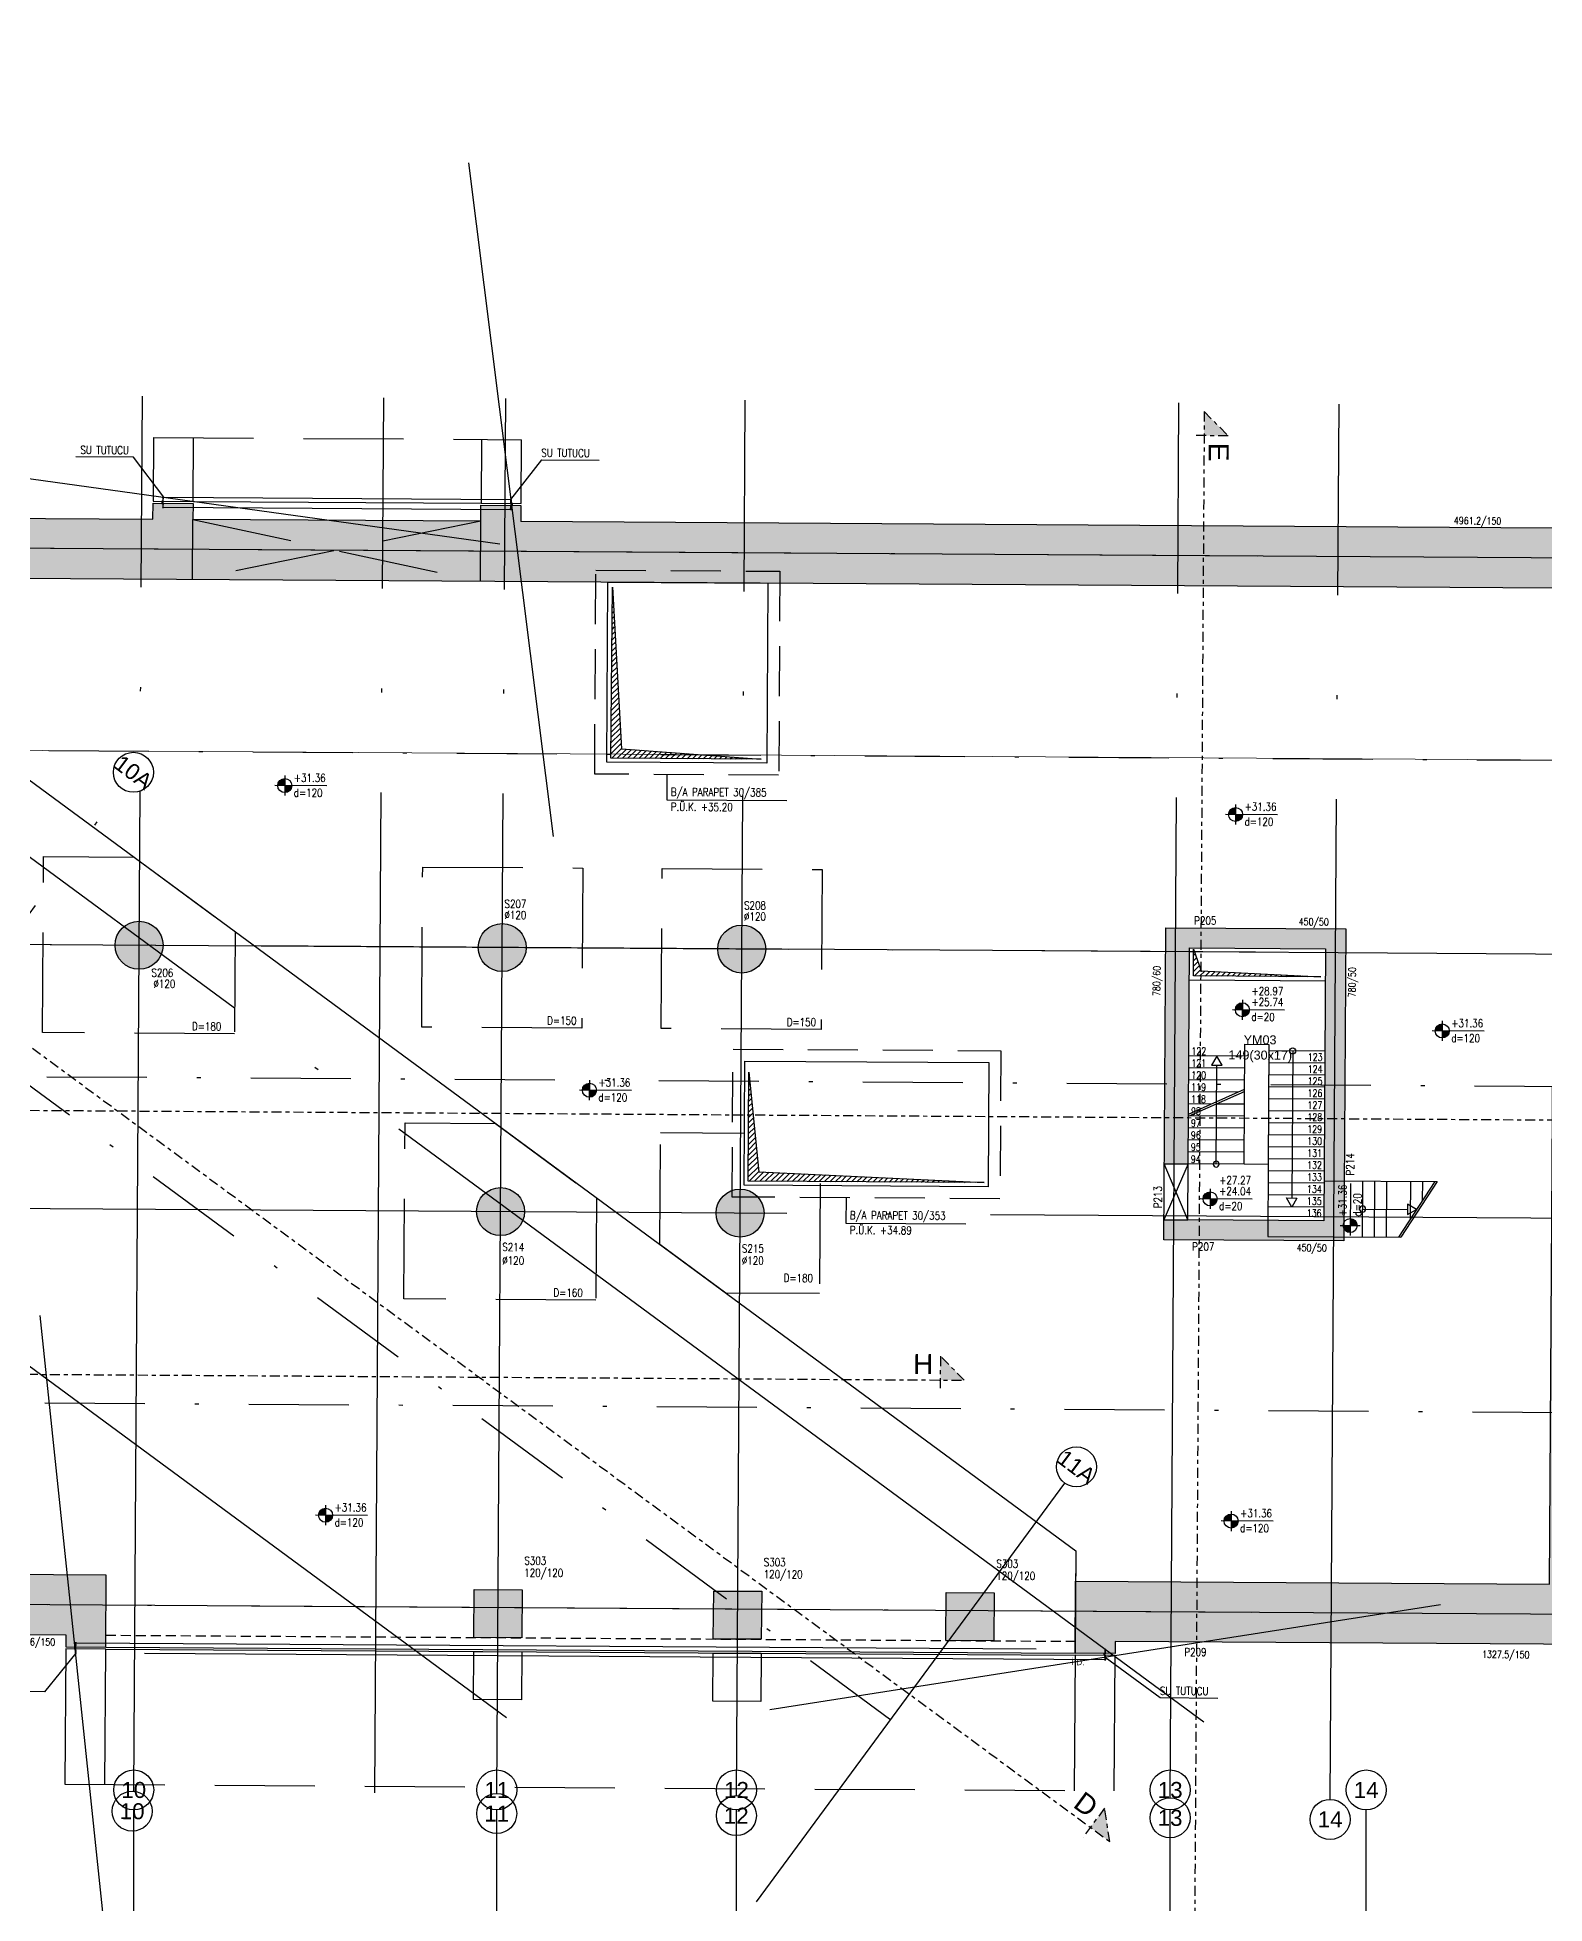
# Model space of a CAD drawing. Header units: millimetres. Extents: x 400392 to 401186, y 4543812 to 4544115.
# Drawn here: x 400778.11 to 400815.79, y 4544000.88 to 4544047.53 of the extents above; entities that cross this region are included whole.
import ezdxf
from ezdxf.enums import TextEntityAlignment as Align

# ---------------------------------------------------------------- set-up
doc = ezdxf.new("R2010")
doc.units = ezdxf.units.MM
for name, pattern in [('ACAD_ISO05W100', [33, 24, -3, 0, -3, 0, -3]), ('AKS', [3, 2.5, -0.25, 0, -0.25]), ('CENTER', [2, 1.25, -0.25, 0.25, -0.25]), ('CIZGI', [0.4, 0.25, -0.15]), ('CONTINU', [0]), ('DASHDOT2', [0.5, 0.25, -0.125, 0, -0.125]), ('HIDDEN', [0.375, 0.25, -0.125]), ('UUC-ST-KAL-I05-101-U-000$0$ACAD_ISO05W100', [33, 24, -3, 0, -3, 0, -3])]:
    doc.linetypes.add(name, pattern=pattern)
doc.layers.add('A-DETL', color=90, linetype='Continuous', lineweight=15)
for name, color, linetype in [('aks prota', 2, 'AKS'), ('boşluk prota', 2, 'Continuous'), ('boşluk taraması prota', 252, 'Continuous'), ('caks prota', 4, 'Continuous'), ('iderzi_PROTA', 3, 'Continuous'), ('kesit tarama prota', 252, 'Continuous'), ('kiris prota', 6, 'Continuous'), ('kiriş prota', 6, 'Continuous'), ('kolon prota', 1, 'Continuous'), ('kolon tarama prota', 252, 'Continuous'), ('lkolon prota', 4, 'Continuous'), ('lperde prota', 4, 'Continuous'), ('merdiven prota', 2, 'Continuous'), ('metraj prota', 2, 'Continuous'), ('not prota', 2, 'Continuous'), ('not yazısı prota', 6, 'Continuous'), ('not çizgisi prota', 4, 'Continuous'), ('perde prota', 1, 'Continuous'), ('PRT-AL-TUNEL_EKSENI', 14, 'DASHDOT2'), ('PRT-MI-ad_dim', 8, 'Continuous'), ('prt-s-taxis', 7, 'Continuous'), ('skesit prota', 7, 'Continuous'), ('st-s_level (kot)', 6, 'Continuous'), ('st-s_levelmark (kot işareti)', 4, 'Continuous'), ('st_s_not çizgisi', 4, 'CIZGI'), ('st_s_ölçü', 4, 'Continuous'), ('taks prota', 7, 'Continuous'), ('temel prota', 6, 'Continuous'), ('tkesit prota', 7, 'Continuous'), ('tkolon prota', 6, 'Continuous'), ('tnot prota', 4, 'Continuous'), ('tperde prota', 6, 'Continuous'), ('UUC-ST-KAL-I05-101-U-000$0$st_s_su tutucu', 2, 'Continuous')]:
    doc.layers.add(name, color=color, linetype=linetype)
doc.styles.add('Arial', font='Arial.ttf')
doc.styles.add('OLCU', font='romanstw.shx')
doc.styles.add('PRT-MI-a_Arial', font='Arial.ttf', dxfattribs={"height": 30})
doc.styles.add('TAKS', font='Arial Unicode.ttf')
doc.styles.add('text25_PROTA', font='Arial.ttf', dxfattribs={"height": 25})
doc.styles.add('tkolon', font='romanstw.shx')
doc.styles.add('TNOT', font='romanstw.shx', dxfattribs={"width": 0.8, "height": 250})
doc.styles.add('TSIMPLEX', font='romanstw.shx')
doc.dimstyles.new('1-50', dxfattribs={"dimtxt": 10, "dimasz": 4, "dimexe": 4, "dimexo": 8, "dimgap": 4, "dimtad": 1, "dimdec": 1, "dimrnd": 0.05, "dimzin": 9, "dimdsep": 46, "dimtxsty": 'OLCU', "dimblk1": 'OBLIQUE', "dimblk2": 'OBLIQUE', "dimsah": 1, "dimcen": 2, "dimdle": 4, "dimclrd": 4, "dimclre": 4, "dimclrt": 3, "dimadec": 1, "dimazin": 0, "dimtfac": 1, "dimtdec": 1, "dimtix": 1, "dimtmove": 2, "dimatfit": 3, "dimldrblk": 'OBLIQUE', "dimfxl": 1, "dimtvp": 1, "dimtolj": 1, "dimtzin": 1, "dimarcsym": 0})

# ---------------------------------------------------------------- blocks, each defined once
blk = doc.blocks.new('B-B Kesiti')
at = {"layer": 'aks prota', "ltscale": 10}
for p, q in [((400780.516, 4543955.395), (400780.516, 4544003.223)), ((400789.596, 4543955.395), (400789.596, 4544003.223)), ((400795.586, 4543955.395), (400795.586, 4544003.223)), ((400806.431, 4543955.395), (400806.431, 4544003.223)), ((400811.331, 4543955.395), (400811.331, 4544003.223))]:
    blk.add_line(p, q, dxfattribs=at)
at = {"layer": 'caks prota', "ltscale": 0.05}
for centre in [(400780.516, 4544003.723), (400789.595, 4544003.723), (400795.587, 4544003.723), (400806.432, 4544003.723), (400811.332, 4544003.723)]:
    blk.add_circle(centre, 0.5, dxfattribs=at)
at = {"layer": 'taks prota', "style": 'TAKS'}
for s, p in [('10', (400780.516, 4544003.723)), ('11', (400789.595, 4544003.723)), ('12', (400795.587, 4544003.723)), ('13', (400806.432, 4544003.723)), ('14', (400811.332, 4544003.723))]:
    blk.add_text(s, height=0.4, dxfattribs=at).set_placement(p, align=Align.MIDDLE_CENTER)
blk = doc.blocks.new('_Oblique')
at = {"layer": 'st_s_ölçü', "lineweight": -2}
blk.add_line((-0.5, -0.5), (0.5, 0.5), dxfattribs=at)
blk = doc.blocks.new('PLAN_KOT')
at = {"layer": 'st-s_levelmark (kot işareti)'}
h = blk.add_hatch(color=256, dxfattribs=at)
h.paths.add_polyline_path([(0, 17.5, 0.414214), (-17.5, 0), (0, 0)])
h.paths.add_polyline_path([(17.5, 0), (0, 0), (0, -17.5, 0.414214)])
for p, q in [((105, 0), (-25, 0)), ((0, 25), (0, -25))]:
    blk.add_line(p, q, dxfattribs=at)
blk.add_circle((0, 0), 17.5, dxfattribs=at)
at = {"layer": 'st-s_level (kot)', "color": 6, "style": 'OLCU', "width": 0.8}
for tag, p in [('KOT', (22.7, 9.8)), ('DÖŞEME_KALINLIĞI', (22.7, -27.6))]:
    blk.add_attdef(tag, p, '', height=20, dxfattribs=at)
blk = doc.blocks.new('*U87')
at = {"layer": 'metraj prota', "color": 4}
blk.add_lwpolyline([(-135, 0), (-112.5, 13), (-112.5, -13)], close=True, dxfattribs=at)
blk.add_lwpolyline([(0, 0), (-112.5, 0)], dxfattribs=at)
blk.add_circle((0, 0), 7.5, dxfattribs=at)
blk = doc.blocks.new('*U88')
at = {"layer": 'metraj prota', "color": 4}
blk.add_lwpolyline([(-270, 0), (-247.5, 13), (-247.5, -13)], close=True, dxfattribs=at)
blk.add_lwpolyline([(0, 0), (-247.5, 0)], dxfattribs=at)
blk.add_circle((0, 0), 7.5, dxfattribs=at)
blk = doc.blocks.new('*U89')
at = {"layer": 'metraj prota', "color": 4}
blk.add_lwpolyline([(-390, 0), (-367.5, 13), (-367.5, -13)], close=True, dxfattribs=at)
blk.add_lwpolyline([(0, 0), (-367.5, 0)], dxfattribs=at)
blk.add_circle((0, 0), 7.5, dxfattribs=at)
blk = doc.blocks.new('Stair_Anotation')
at = {"color": 0, "style": 'PRT-MI-a_Arial'}
blk.add_attdef('M.ADI', text='', height=0.2, dxfattribs=at).set_placement((0, 0), align=Align.BOTTOM_CENTER)
blk.add_attdef('BAS.SAYI-(EN-RIHT)', text='', height=0.2, dxfattribs=at).set_placement((0, -0.08), align=Align.TOP_CENTER)

msp = doc.modelspace()

# ---------------------------------------------------------------- hatches: boundary and pattern name
at = {"layer": 'boşluk taraması prota', "ltscale": 2}
h = msp.add_hatch(dxfattribs=at)
h.set_pattern_fill('ANSI31', color=256, scale=0.03, angle=-0.362882, style=0)
h.set_pattern_definition([(44.637118, (400087.62948, 4543622.68034), (-0.066924001, 0.067777139), [])])
h.paths.add_polyline_path([(400792.48551, 4544033.78433), (400792.71224, 4544029.74821), (400796.20088, 4544029.48875), (400792.44464, 4544029.51254)])
h = msp.add_hatch(dxfattribs=at)
h.set_pattern_fill('ANSI31', color=256, scale=0.03, angle=-0.362882, style=0)
h.set_pattern_definition([(44.637118, (400102.19798, 4543617.23796), (-0.066924001, 0.067777139), [])])
h.paths.add_polyline_path([(400807.01735, 4544024.73506), (400807.20275, 4544024.19531), (400810.19538, 4544024.05001), (400807.01314, 4544024.07017)])
h = msp.add_hatch(dxfattribs=at)
h.set_pattern_fill('ANSI31', color=256, scale=0.03, angle=-0.362882, style=0)
h.set_pattern_definition([(44.637118, (400091.06454, 4543612.10838), (-0.066924001, 0.067777139), [])])
h.paths.add_polyline_path([(400795.89694, 4544021.66226), (400796.1473, 4544019.17625), (400801.77758, 4544018.90323), (400795.8797, 4544018.94058)])
at = {"layer": 'kesit tarama prota'}
h = msp.add_hatch(color=256, dxfattribs=at)
h.dxf.hatch_style = 1
h.paths.add_polyline_path([(400807.87928, 4544037.57097), (400807.28309, 4544038.17476), (400807.27929, 4544037.57477)])
h = msp.add_hatch(color=256, dxfattribs=at)
h.dxf.hatch_style = 1
h.paths.add_polyline_path([(400800.68594, 4544014.56936), (400801.28213, 4544013.96558), (400800.68214, 4544013.96938)])
h = msp.add_hatch(color=256, dxfattribs=at)
h.dxf.hatch_style = 1
h.paths.add_polyline_path([(400804.79177, 4544003.27119), (400804.91919, 4544002.43229), (400804.43603, 4544002.78802)])
at = {"layer": 'kolon tarama prota'}
h = msp.add_hatch(color=256, dxfattribs=at)
h.dxf.hatch_style = 1
h.paths.add_polyline_path([(400817.28146, 4544035.25536), (400790.197, 4544035.4269), (400790.19953, 4544035.82689), (400789.19955, 4544035.83322), (400789.19702, 4544035.43323), (400781.99716, 4544035.47883), (400781.99969, 4544035.87882), (400780.99971, 4544035.88516), (400780.99718, 4544035.48517), (400767.58603, 4544035.57011), (400769.64107, 4544034.05706), (400816.07198, 4544033.76299), (400815.91428, 4544008.86349), (400804.06602, 4544008.93853), (400804.05462, 4544007.13856), (400805.0546, 4544007.13223), (400805.0565, 4544007.43222), (400817.10476, 4544007.35592), (400817.12404, 4544010.39996), (400817.52403, 4544010.39742), (400817.53036, 4544011.3974), (400817.13237, 4544011.39992), (400817.16942, 4544017.24981), (400817.56741, 4544017.24728), (400817.57375, 4544018.24726), (400817.17375, 4544018.2498)])
h = msp.add_hatch(color=256, dxfattribs=at)
h.dxf.hatch_style = 1
edge = h.paths.add_edge_path()
edge.add_arc((400780.64974, 4544024.83715), 0.6, 359.637118, 719.637118)
h = msp.add_hatch(color=256, dxfattribs=at)
h.dxf.hatch_style = 1
edge = h.paths.add_edge_path()
edge.add_arc((400789.72955, 4544024.77965), 0.6, 359.637118, 719.637118)
h = msp.add_hatch(color=256, dxfattribs=at)
h.dxf.hatch_style = 1
edge = h.paths.add_edge_path()
edge.add_arc((400795.71944, 4544024.74207), 0.6, 359.637118, 719.637118)
h = msp.add_hatch(color=256, dxfattribs=at)
h.dxf.hatch_style = 1
h.paths.add_polyline_path([(400810.82066, 4544025.24608), (400806.32075, 4544025.27458), (400806.28339, 4544019.3749), (400806.88338, 4544019.3711), (400806.91758, 4544024.77079), (400810.31751, 4544024.74925), (400810.27444, 4544017.94939), (400806.27452, 4544017.97472), (400806.27135, 4544017.47473), (400810.77126, 4544017.44623)])
h = msp.add_hatch(color=256, dxfattribs=at)
h.dxf.hatch_style = 1
edge = h.paths.add_edge_path()
edge.add_arc((400789.68775, 4544018.17978), 0.6, 359.637118, 719.637118)
h = msp.add_hatch(color=256, dxfattribs=at)
h.dxf.hatch_style = 1
edge = h.paths.add_edge_path()
edge.add_arc((400795.67764, 4544018.14184), 0.6, 359.637118, 719.637118)
h = msp.add_hatch(color=256, dxfattribs=at)
h.dxf.hatch_style = 1
h.paths.add_polyline_path([(400779.82827, 4544009.09204), (400731.11046, 4544009.4006), (400729.75018, 4544009.40921), (400731.80435, 4544007.89617), (400733.16549, 4544007.88755), (400778.81879, 4544007.5984), (400778.81689, 4544007.29841), (400779.81687, 4544007.29208)])
h = msp.add_hatch(color=256, dxfattribs=at)
h.dxf.hatch_style = 1
h.paths.add_polyline_path([(400789.02791, 4544008.73377), (400790.22789, 4544008.72617), (400790.22029, 4544007.52619), (400789.02031, 4544007.53379)])
h = msp.add_hatch(color=256, dxfattribs=at)
h.dxf.hatch_style = 1
h.paths.add_polyline_path([(400795.0178, 4544008.69583), (400796.21778, 4544008.68823), (400796.20718, 4544007.48827), (400795.0072, 4544007.49587)])
h = msp.add_hatch(color=256, dxfattribs=at)
h.dxf.hatch_style = 1
h.paths.add_polyline_path([(400800.83268, 4544008.659), (400802.03266, 4544008.6514), (400802.02206, 4544007.45144), (400800.82208, 4544007.45904)])

# ---------------------------------------------------------------- linework, layer by layer
at = {"layer": 'A-DETL', "color": 1, "lineweight": 5}
msp.add_lwpolyline([(400664.66907, 4544030.42182), (400823.11513, 4544029.41829)], dxfattribs=at)
at = {"layer": 'aks prota', "ltscale": 10}
for p, q in [((400807.27371, 4544005.41814), (400713.11034, 4544074.74725)), ((400807.27371, 4544005.41814), (400713.11034, 4544074.74725)), ((400789.83571, 4544005.52859), (400707.03314, 4544066.49315)), ((400789.83571, 4544005.52859), (400707.03314, 4544066.49315)), ((400789.83571, 4544005.52859), (400707.03314, 4544066.49315)), ((400780.51578, 4544003.69069), (400780.73665, 4544038.5581)), ((400780.51578, 4544003.69069), (400780.73665, 4544038.5581)), ((400786.54565, 4544003.6525), (400786.76652, 4544038.51991)), ((400789.59559, 4544003.63318), (400789.81646, 4544038.50059)), ((400789.59559, 4544003.63318), (400789.81646, 4544038.50059)), ((400795.58539, 4544003.58113), (400795.80634, 4544038.46265)), ((400795.58539, 4544003.58113), (400795.80634, 4544038.46265)), ((400806.43026, 4544003.52656), (400806.65116, 4544038.39913)), ((400806.43026, 4544003.52656), (400806.65116, 4544038.39913)), ((400810.43282, 4544003.4869), (400810.65371, 4544038.35947)), ((400810.43282, 4544003.4869), (400810.65371, 4544038.35947)), ((400827.04675, 4544034.44349), (400661.13085, 4544035.49433)), ((400827.04675, 4544034.44349), (400661.13085, 4544035.49433)), ((400808.62508, 4544034.56017), (400685.21487, 4544035.34179)), ((400763.23779, 4544005.69705), (400780.21492, 4544028.75553)), ((400763.23779, 4544005.69705), (400780.21492, 4544028.75553)), ((400763.23779, 4544005.69705), (400780.21492, 4544028.75553)), ((400826.98405, 4544024.54369), (400661.06815, 4544025.59453)), ((400826.98405, 4544024.54369), (400661.06815, 4544025.59453)), ((400808.56238, 4544024.66037), (400685.15217, 4544025.44199)), ((400826.94224, 4544017.94382), (400661.02635, 4544018.99466)), ((400826.94224, 4544017.94382), (400661.02635, 4544018.99466)), ((400796.08579, 4544000.92688), (400803.79346, 4544011.39549)), ((400826.87954, 4544008.04402), (400660.96365, 4544009.09486)), ((400826.87954, 4544008.04402), (400660.96365, 4544009.09486)), ((400808.45787, 4544008.1607), (400685.04767, 4544008.94232))]:
    msp.add_line(p, q, dxfattribs=at)
at = {"layer": 'boşluk prota', "ltscale": 0.05}
for points in [[(400792.48551, 4544033.78433), (400792.71224, 4544029.74821), (400796.20088, 4544029.48875), (400792.44464, 4544029.51254)], [(400807.01735, 4544024.73506), (400807.20275, 4544024.19531), (400810.19538, 4544024.05001), (400807.01314, 4544024.07017)], [(400795.89694, 4544021.66226), (400796.1473, 4544019.17625), (400801.77758, 4544018.90323), (400795.8797, 4544018.94058)]]:
    msp.add_lwpolyline(points, close=True, dxfattribs=at)
at = {"layer": 'caks prota', "ltscale": 0.05}
for centre in [(400780.50906, 4544029.15986), (400780.50906, 4544029.15986), (400780.50906, 4544029.15986), (400804.08761, 4544011.79983), (400780.47788, 4544003.19181), (400780.47788, 4544003.19181), (400789.59243, 4544003.13319), (400789.59243, 4544003.13319), (400795.58422, 4544003.08113), (400795.58422, 4544003.08113), (400806.4291, 4544003.02655), (400806.4291, 4544003.02655), (400810.42965, 4544002.98691), (400810.42965, 4544002.98691)]:
    msp.add_circle(centre, 0.5, dxfattribs=at)
at = {"layer": 'iderzi_PROTA', "linetype": 'ACAD_ISO05W100', "lineweight": 30, "ltscale": 2}
msp.add_lwpolyline([(400767.58603, 4544035.57011), (400769.64107, 4544034.05706), (400769.98132, 4544034.05491), (400773.32474, 4544031.59327), (400773.68049, 4544032.07645), (400804.07185, 4544009.70038), (400804.05412, 4544007.13857)], dxfattribs=at)
at = {"layer": 'iderzi_PROTA', "linetype": 'ACAD_ISO05W100', "ltscale": 2}
msp.add_lwpolyline([(400773.68049, 4544032.07645), (400804.07185, 4544009.70038), (400804.05602, 4544007.43856)], dxfattribs=at)
at = {"layer": 'kiris prota', "linetype": 'HIDDEN', "ltscale": 5}
for points in [[(400792.07441, 4544034.21498), (400796.67432, 4544034.18585), (400796.64202, 4544029.08595), (400792.04211, 4544029.11509)], [(400795.50061, 4544022.24305), (400802.19848, 4544022.20063), (400802.17504, 4544018.5007), (400795.47718, 4544018.54312)]]:
    msp.add_lwpolyline(points, close=True, dxfattribs=at)
at = {"layer": 'kiris prota'}
for points in [[(400792.37251, 4544033.91309), (400796.37243, 4544033.88776), (400796.34393, 4544029.38785), (400792.34401, 4544029.41318)], [(400795.79871, 4544021.94115), (400801.89658, 4544021.90253), (400801.87695, 4544018.8026), (400795.77907, 4544018.84122)]]:
    msp.add_lwpolyline(points, close=True, dxfattribs=at)
for points in [[(400808.88061, 4544019.35824), (400808.86921, 4544017.55828), (400812.19658, 4544017.53721)], [(400810.28077, 4544018.94937), (400813.10543, 4544018.93148)]]:
    msp.add_lwpolyline(points, dxfattribs=at)
at = {"layer": 'kiriş prota'}
msp.add_lwpolyline([(400806.91251, 4544023.9708), (400810.31244, 4544023.94927)], dxfattribs=at)
msp.add_lwpolyline([(400808.29962, 4544022.36198), (400808.89961, 4544022.35818), (400808.88061, 4544019.35824), (400808.28062, 4544019.36204)], close=True, dxfattribs=at)
at = {"layer": 'kolon prota', "color": 1}
for points in [[(400789.02791, 4544008.73377), (400790.22789, 4544008.72617), (400790.22029, 4544007.52619), (400789.02031, 4544007.53379)], [(400795.0178, 4544008.69583), (400796.21778, 4544008.68823), (400796.20718, 4544007.48827), (400795.0072, 4544007.49587)], [(400800.83268, 4544008.659), (400802.03266, 4544008.6514), (400802.02206, 4544007.45144), (400800.82208, 4544007.45904)]]:
    msp.add_lwpolyline(points, close=True, dxfattribs=at)
for centre in [(400780.64974, 4544024.83715), (400789.72955, 4544024.77965), (400795.71944, 4544024.74207), (400789.68775, 4544018.17978), (400795.67764, 4544018.14184)]:
    msp.add_circle(centre, 0.6, dxfattribs=at)
at = {"layer": 'kolon tarama prota'}
for points in [[(400781.01014, 4544037.5306), (400781.00003, 4544035.93516), (400782.00001, 4544035.92882), (400782.01012, 4544037.52427)], [(400789.20997, 4544037.47867), (400789.19987, 4544035.88322), (400790.19985, 4544035.87689), (400790.20995, 4544037.47233)], [(400782.00001, 4544035.92882), (400789.19987, 4544035.88322)], [(400779.79512, 4544003.85891), (400779.81655, 4544007.24208), (400778.81657, 4544007.24841), (400778.79514, 4544003.86525)], [(400779.81655, 4544007.24208), (400804.0548, 4544007.08856)], [(400805.03336, 4544003.69906), (400805.05478, 4544007.08223), (400804.0548, 4544007.08856), (400804.03338, 4544003.7054)]]:
    msp.add_lwpolyline(points, dxfattribs=at)
at = {"layer": 'kolon tarama prota', "linetype": 'HIDDEN', "ltscale": 10}
for points in [[(400781.01014, 4544037.5306), (400790.20995, 4544037.47233)], [(400778.79514, 4544003.86525), (400805.0334, 4544003.69906)]]:
    msp.add_lwpolyline(points, dxfattribs=at)
at = {"layer": 'kolon tarama prota'}
for points in [[(400789.0181, 4544007.1838), (400790.21807, 4544007.1762), (400790.21047, 4544005.97622), (400789.0105, 4544005.98382)], [(400795.00498, 4544007.14588), (400796.20496, 4544007.13828), (400796.19736, 4544005.9383), (400794.99738, 4544005.9459)]]:
    msp.add_lwpolyline(points, close=True, dxfattribs=at)
at = {"layer": 'merdiven prota', "linetype": 'HIDDEN', "ltscale": 10}
for p, q in [((400811.23716, 4544017.54328), (400811.24603, 4544018.94325)), ((400811.53716, 4544017.54138), (400811.54602, 4544018.94135)), ((400811.83715, 4544017.53913), (400811.84602, 4544018.93945)), ((400812.44009, 4544018.00234), (400812.446, 4544018.93565)), ((400812.74304, 4544018.4671), (400812.746, 4544018.93375))]:
    msp.add_line(p, q, dxfattribs=at)
for points in [[(400781.99716, 4544035.47883), (400789.18752, 4544033.93326), (400789.19702, 4544035.43323), (400781.98766, 4544033.97886), (400781.99716, 4544035.47883)], [(400808.29772, 4544022.06199), (400806.90048, 4544022.07084)], [(400810.29939, 4544021.88931), (400808.8967, 4544021.89819)], [(400810.30129, 4544022.1893), (400808.8986, 4544022.19819)], [(400808.29392, 4544021.462), (400806.89668, 4544021.47085)], [(400808.29582, 4544021.762), (400806.89858, 4544021.77085)], [(400810.29749, 4544021.58932), (400808.8948, 4544021.5982)], [(400806.89092, 4544020.56227), (400808.29215, 4544021.18218)], [(400806.89127, 4544020.6171), (400808.2925, 4544021.23701)], [(400808.12536, 4544021.16306), (400806.89478, 4544021.17086)], [(400808.29202, 4544021.16201), (400808.2472, 4544021.16229)], [(400810.29369, 4544020.98933), (400808.891, 4544020.99821)], [(400810.29559, 4544021.28932), (400808.8929, 4544021.29821)], [(400808.28822, 4544020.56202), (400806.89098, 4544020.57087)], [(400808.28822, 4544020.56202), (400806.89098, 4544020.57087)], [(400807.4568, 4544020.86729), (400806.89288, 4544020.87086)], [(400808.29012, 4544020.86201), (400807.57864, 4544020.86652)], [(400810.29179, 4544020.68933), (400808.8891, 4544020.69822)], [(400808.28632, 4544020.26203), (400806.88908, 4544020.27088)], [(400808.28632, 4544020.26203), (400806.88908, 4544020.27088)], [(400810.28799, 4544020.08935), (400808.8853, 4544020.09823)], [(400810.28989, 4544020.38934), (400808.8872, 4544020.39822)], [(400808.28252, 4544019.66204), (400806.88528, 4544019.67089)], [(400808.28442, 4544019.96203), (400806.88718, 4544019.97088)], [(400810.28609, 4544019.78935), (400808.8834, 4544019.79824)], [(400806.28139, 4544019.37471), (400806.88138, 4544019.37091), (400806.27452, 4544017.97472), (400806.87451, 4544017.97092), (400806.28139, 4544019.37471)], [(400808.28062, 4544019.36204), (400806.88338, 4544019.37089)], [(400810.28229, 4544019.18936), (400808.8796, 4544019.19825)], [(400810.28419, 4544019.48936), (400808.8815, 4544019.49824)], [(400810.27849, 4544018.58938), (400808.8758, 4544018.59826)], [(400810.28039, 4544018.88937), (400808.8777, 4544018.89825)], [(400813.04599, 4544018.93185), (400812.13714, 4544017.53758)], [(400813.10543, 4544018.93148), (400812.19658, 4544017.53721)], [(400810.27659, 4544018.28938), (400808.8739, 4544018.29827)]]:
    msp.add_lwpolyline(points, dxfattribs=at)
at = {"layer": 'not prota', "ltscale": 0.1}
for points in [[(400793.84966, 4544029.10364), (400793.84565, 4544028.47029), (400796.84559, 4544028.45129)], [(400798.32574, 4544018.52508), (400798.32173, 4544017.89174), (400801.32167, 4544017.87274)]]:
    msp.add_lwpolyline(points, dxfattribs=at)
at = {"layer": 'perde prota'}
for points in [[(400780.99718, 4544035.48517), (400780.99971, 4544035.88516), (400781.99969, 4544035.87882), (400781.99716, 4544035.47883)], [(400804.05462, 4544007.13856), (400804.06602, 4544008.93853), (400815.91428, 4544008.86349), (400816.07198, 4544033.76299), (400769.64107, 4544034.05706), (400767.58603, 4544035.57011), (400780.99718, 4544035.48517)], [(400789.19702, 4544035.43323), (400781.99716, 4544035.47883)], [(400789.19702, 4544035.43323), (400789.19955, 4544035.83322), (400790.19953, 4544035.82689), (400790.197, 4544035.4269)], [(400817.28146, 4544035.25536), (400790.197, 4544035.4269)], [(400817.28146, 4544035.25536), (400817.17375, 4544018.2498), (400817.57375, 4544018.24726), (400817.56741, 4544017.24728), (400817.16942, 4544017.24981), (400817.13237, 4544011.39992), (400817.53036, 4544011.3974), (400817.52403, 4544010.39742), (400817.12404, 4544010.39996), (400817.10476, 4544007.35592), (400805.0565, 4544007.43222), (400805.0546, 4544007.13223), (400804.05462, 4544007.13856)], [(400733.16549, 4544007.88755), (400778.81879, 4544007.5984), (400778.81689, 4544007.29841), (400779.81687, 4544007.29208), (400779.82827, 4544009.09204), (400731.11046, 4544009.4006)], [(400779.81687, 4544007.29208), (400804.05462, 4544007.13856)]]:
    msp.add_lwpolyline(points, dxfattribs=at)
for points in [[(400806.32075, 4544025.27458), (400810.82066, 4544025.24608), (400810.77126, 4544017.44623), (400806.27135, 4544017.47473)], [(400806.91758, 4544024.77079), (400810.31751, 4544024.74925), (400810.27444, 4544017.94939), (400806.87451, 4544017.97092)]]:
    msp.add_lwpolyline(points, close=True, dxfattribs=at)
at = {"layer": 'perde prota', "linetype": 'HIDDEN'}
msp.add_lwpolyline([(400779.81877, 4544007.59207), (400804.05652, 4544007.43856)], dxfattribs=at)
at = {"layer": 'PRT-AL-TUNEL_EKSENI', "ltscale": 10}
for p, q in [((400799.44787, 4544005.46771), (400710.38301, 4544071.04297)), ((400661.09887, 4544030.44443), (400827.01476, 4544029.39359)), ((400661.04725, 4544022.2946), (400826.96314, 4544021.24376)), ((400660.99564, 4544014.14476), (400826.91153, 4544013.09392))]:
    msp.add_line(p, q, dxfattribs=at)
at = {"layer": 'skesit prota', "linetype": 'CENTER', "ltscale": 0.2}
for p, q in [((400807.28309, 4544038.17476), (400807.87928, 4544037.57097)), ((400807.87928, 4544037.57097), (400806.9793, 4544037.57667)), ((400800.68594, 4544014.56936), (400800.68024, 4544013.66938)), ((400801.28213, 4544013.96558), (400800.68594, 4544014.56936)), ((400804.79177, 4544003.27119), (400804.25816, 4544002.54644)), ((400804.91919, 4544002.43229), (400804.79177, 4544003.27119))]:
    msp.add_line(p, q, dxfattribs=at)
for points in [[(400709.3343, 4544072.80801), (400804.91919, 4544002.43229)], [(400807.28309, 4544038.17476), (400807.03954, 4543999.72112)], [(400656.36139, 4544021.48111), (400823.13878, 4544020.42481)], [(400722.31828, 4544014.4657), (400801.28213, 4544013.96558)]]:
    msp.add_lwpolyline(points, dxfattribs=at)
at = {"layer": 'temel prota', "linetype": 'HIDDEN', "ltscale": 10}
for points in [[(400783.05194, 4544025.17658), (400783.03576, 4544022.622), (400778.23586, 4544022.6524), (400778.26372, 4544027.05231), (400780.52375, 4544027.03799)], [(400787.74226, 4544026.79227), (400791.74218, 4544026.76694), (400791.71685, 4544022.76702), (400787.71693, 4544022.79235)], [(400793.73215, 4544026.75433), (400797.73207, 4544026.729), (400797.70673, 4544022.72908), (400793.70681, 4544022.75441)], [(400792.08995, 4544018.51921), (400792.07377, 4544015.96462), (400787.27387, 4544015.99502), (400787.30173, 4544020.39493), (400789.56176, 4544020.38062)]]:
    msp.add_lwpolyline(points, close=True, dxfattribs=at)
msp.add_lwpolyline([(400797.68234, 4544018.87791), (400797.66493, 4544016.12921), (400795.31998, 4544016.14407), (400793.67263, 4544017.35695), (400793.69035, 4544020.15447), (400795.78718, 4544020.14119)], dxfattribs=at)
at = {"layer": 'UUC-ST-KAL-I05-101-U-000$0$st_s_su tutucu', "linetype": 'UUC-ST-KAL-I05-101-U-000$0$ACAD_ISO05W100', "ltscale": 0.05}
for points in [[(400781.22923, 4544035.88809, -0.57735027), (400781.22664, 4544035.88961), (400781.22686, 4544035.92462, -0.57735027), (400781.22947, 4544035.9261), (400781.2499, 4544035.91413, 0.57735027), (400781.25251, 4544035.91562), (400781.2528, 4544035.96145), (400781.25865, 4544035.96142), (400781.25868, 4544035.96553), (400781.25283, 4544035.96557), (400781.25304, 4544035.99828), (400781.25889, 4544035.99824), (400781.25891, 4544036.00236), (400781.25306, 4544036.0024), (400781.25319, 4544036.02308), (400781.26625, 4544036.03167), (400781.26628, 4544036.03687), (400781.23508, 4544036.03706), (400781.23505, 4544036.03186), (400781.24799, 4544036.02312), (400781.24786, 4544036.00243), (400781.24201, 4544036.00247), (400781.24199, 4544035.99835), (400781.24784, 4544035.99831), (400781.24763, 4544035.9656), (400781.24178, 4544035.96564), (400781.24175, 4544035.96152), (400781.2476, 4544035.96149), (400781.24736, 4544035.92366, -0.57735027), (400781.24475, 4544035.92217), (400781.22518, 4544035.93364, 0.57735027), (400781.22257, 4544035.93215), (400781.22226, 4544035.88213, 0.57735027), (400781.22485, 4544035.88061), (400781.24456, 4544035.89183, -0.57735027), (400781.24715, 4544035.89031), (400781.24691, 4544035.85248), (400781.24106, 4544035.85252), (400781.24104, 4544035.8484), (400781.24689, 4544035.84837), (400781.24668, 4544035.81566), (400781.24083, 4544035.81569), (400781.2408, 4544035.81157), (400781.24665, 4544035.81154), (400781.24652, 4544035.79085), (400781.23347, 4544035.78227), (400781.23344, 4544035.77707), (400781.26463, 4544035.77687), (400781.26467, 4544035.78207), (400781.25172, 4544035.79082), (400781.25185, 4544035.8115), (400781.25771, 4544035.81147), (400781.25773, 4544035.81559), (400781.25188, 4544035.81562), (400781.25209, 4544035.84833), (400781.25794, 4544035.8483), (400781.25796, 4544035.85241), (400781.25211, 4544035.85245), (400781.2524, 4544035.89829, 0.57735027), (400781.24981, 4544035.8998)], [(400789.97007, 4544035.83273, 0.57735027), (400789.97268, 4544035.83422), (400789.9729, 4544035.86923, 0.57735027), (400789.97031, 4544035.87074), (400789.94973, 4544035.85903, -0.57735027), (400789.94714, 4544035.86055), (400789.94743, 4544035.90639), (400789.94158, 4544035.90642), (400789.9416, 4544035.91054), (400789.94745, 4544035.9105), (400789.94766, 4544035.94321), (400789.94181, 4544035.94325), (400789.94184, 4544035.94737), (400789.94769, 4544035.94733), (400789.94782, 4544035.96801), (400789.93487, 4544035.97676), (400789.93491, 4544035.98196), (400789.96611, 4544035.98177), (400789.96607, 4544035.97657), (400789.95302, 4544035.96798), (400789.95289, 4544035.9473), (400789.95874, 4544035.94726), (400789.95871, 4544035.94314), (400789.95286, 4544035.94318), (400789.95265, 4544035.91047), (400789.95851, 4544035.91043), (400789.95848, 4544035.90632), (400789.95263, 4544035.90635), (400789.95239, 4544035.86852, 0.57735027), (400789.95498, 4544035.86701), (400789.97469, 4544035.87822, -0.57735027), (400789.97728, 4544035.8767), (400789.97697, 4544035.82668, -0.57735027), (400789.97436, 4544035.8252), (400789.95479, 4544035.83666, 0.57735027), (400789.95218, 4544035.83518), (400789.95194, 4544035.79735), (400789.95779, 4544035.79731), (400789.95776, 4544035.79319), (400789.95191, 4544035.79323), (400789.95171, 4544035.76052), (400789.95756, 4544035.76048), (400789.95753, 4544035.75637), (400789.95168, 4544035.7564), (400789.95155, 4544035.73572), (400789.96449, 4544035.72697), (400789.96446, 4544035.72177), (400789.93326, 4544035.72197), (400789.93329, 4544035.72717), (400789.94635, 4544035.73575), (400789.94648, 4544035.75644), (400789.94063, 4544035.75647), (400789.94065, 4544035.76059), (400789.94651, 4544035.76055), (400789.94671, 4544035.79326), (400789.94086, 4544035.7933), (400789.94089, 4544035.79742), (400789.94674, 4544035.79738), (400789.94703, 4544035.84322, -0.57735027), (400789.94964, 4544035.8447)], [(400779.04609, 4544007.25304, -0.57735027), (400779.0435, 4544007.25456), (400779.04372, 4544007.28957, -0.57735027), (400779.04633, 4544007.29106), (400779.06677, 4544007.27909, 0.57735027), (400779.06938, 4544007.28057), (400779.06967, 4544007.32641), (400779.07552, 4544007.32637), (400779.07555, 4544007.33049), (400779.06969, 4544007.33052), (400779.0699, 4544007.36323), (400779.07575, 4544007.3632), (400779.07578, 4544007.36731), (400779.06993, 4544007.36735), (400779.07006, 4544007.38803), (400779.08311, 4544007.39662), (400779.08315, 4544007.40182), (400779.05195, 4544007.40202), (400779.05191, 4544007.39682), (400779.06486, 4544007.38807), (400779.06473, 4544007.36738), (400779.05888, 4544007.36742), (400779.05885, 4544007.3633), (400779.0647, 4544007.36327), (400779.06449, 4544007.33056), (400779.05864, 4544007.33059), (400779.05862, 4544007.32648), (400779.06447, 4544007.32644), (400779.06423, 4544007.28861, -0.57735027), (400779.06162, 4544007.28712), (400779.04205, 4544007.29859, 0.57735027), (400779.03944, 4544007.2971), (400779.03912, 4544007.24708, 0.57735027), (400779.04171, 4544007.24557), (400779.06143, 4544007.25678, -0.57735027), (400779.06402, 4544007.25526), (400779.06378, 4544007.21744), (400779.05793, 4544007.21747), (400779.0579, 4544007.21335), (400779.06375, 4544007.21332), (400779.06354, 4544007.18061), (400779.05769, 4544007.18064), (400779.05767, 4544007.17653), (400779.06352, 4544007.17649), (400779.06339, 4544007.15581), (400779.05033, 4544007.14722), (400779.0503, 4544007.14202), (400779.0815, 4544007.14182), (400779.08153, 4544007.14702), (400779.06859, 4544007.15577), (400779.06872, 4544007.17646), (400779.07457, 4544007.17642), (400779.0746, 4544007.18054), (400779.06874, 4544007.18057), (400779.06895, 4544007.21328), (400779.0748, 4544007.21325), (400779.07483, 4544007.21737), (400779.06898, 4544007.2174), (400779.06927, 4544007.26324, 0.57735027), (400779.06668, 4544007.26475)], [(400804.78518, 4544007.08871, -0.57735027), (400804.78259, 4544007.09023), (400804.78281, 4544007.12524, -0.57735027), (400804.78542, 4544007.12672), (400804.80585, 4544007.11475, 0.57735027), (400804.80846, 4544007.11624), (400804.80875, 4544007.16207), (400804.81461, 4544007.16204), (400804.81463, 4544007.16615), (400804.80878, 4544007.16619), (400804.80899, 4544007.1989), (400804.81484, 4544007.19886), (400804.81486, 4544007.20298), (400804.80901, 4544007.20302), (400804.80914, 4544007.2237), (400804.8222, 4544007.23229), (400804.82223, 4544007.23749), (400804.79103, 4544007.23768), (400804.791, 4544007.23248), (400804.80394, 4544007.22374), (400804.80381, 4544007.20305), (400804.79796, 4544007.20309), (400804.79794, 4544007.19897), (400804.80379, 4544007.19893), (400804.80358, 4544007.16622), (400804.79773, 4544007.16626), (400804.7977, 4544007.16214), (400804.80355, 4544007.16211), (400804.80331, 4544007.12428, -0.57735027), (400804.8007, 4544007.12279), (400804.78113, 4544007.13426, 0.57735027), (400804.77852, 4544007.13277), (400804.77821, 4544007.08275, 0.57735027), (400804.7808, 4544007.08123), (400804.80051, 4544007.09245, -0.57735027), (400804.8031, 4544007.09093), (400804.80286, 4544007.0531), (400804.79701, 4544007.05314), (400804.79699, 4544007.04902), (400804.80284, 4544007.04899), (400804.80263, 4544007.01628), (400804.79678, 4544007.01631), (400804.79675, 4544007.01219), (400804.8026, 4544007.01216), (400804.80247, 4544006.99147), (400804.78942, 4544006.98289), (400804.78939, 4544006.97769), (400804.82058, 4544006.97749), (400804.82062, 4544006.98269), (400804.80767, 4544006.99144), (400804.8078, 4544007.01212), (400804.81366, 4544007.01209), (400804.81368, 4544007.01621), (400804.80783, 4544007.01624), (400804.80804, 4544007.04895), (400804.81389, 4544007.04892), (400804.81391, 4544007.05303), (400804.80806, 4544007.05307), (400804.80835, 4544007.09891, 0.57735027), (400804.80576, 4544007.10042)]]:
    msp.add_lwpolyline(points, format="xyb", close=True, dxfattribs=at)
at = {"layer": 'UUC-ST-KAL-I05-101-U-000$0$st_s_su tutucu', "linetype": 'UUC-ST-KAL-I05-101-U-000$0$ACAD_ISO05W100'}
for points in [[(400781.26628, 4544036.03687), (400789.93491, 4544035.98196)], [(400789.93326, 4544035.72197), (400781.26463, 4544035.77687)], [(400779.08315, 4544007.40182), (400804.79019, 4544007.23962)], [(400804.78854, 4544006.97963), (400779.0815, 4544007.14182)]]:
    msp.add_lwpolyline(points, dxfattribs=at)

# ---------------------------------------------------------------- block references
msp.add_blockref('B-B Kesiti', (0, 0))
at = {"layer": 'PRT-MI-ad_dim'}
for name, p, xscale, yscale, zscale, rotation in [('*U88', (400807.582, 4544019.36647), -0.009999999999936508, 0.00999999999993651, 0.00999999999993651, 89.63711737361164), ('*U89', (400809.49519, 4544022.19441), 0.009999999999936508, 0.009999999999936508, 0.009999999999936508, 89.63711904015769), ('*U87', (400811.24159, 4544018.24327), -0.009999999999936508, 0.00999999999993651, 0.00999999999993651, 359.6371173736117)]:
    msp.add_blockref(name, p, dxfattribs=dict(at, xscale=xscale, yscale=yscale, zscale=zscale, rotation=rotation))
at = {"layer": 'prt-s-taxis'}
ref = msp.add_blockref('Stair_Anotation', (400808.68678, 4544022.29421), dxfattribs=dict(at, xscale=-1.124999999992857, yscale=1.124999999992857, zscale=1.124999999992857, rotation=359.6371181722416))
ref.add_attrib('M.ADI', 'YM03', dxfattribs={"layer": '0', "color": 0, "height": 0.225, "rotation": 359.637118, "style": 'PRT-MI-a_Arial'}).set_placement((400808.67773, 4544022.29427), align=Align.BOTTOM_CENTER)
ref.add_attrib('BAS.SAYI-(EN-RIHT)', '149(30x17)', dxfattribs={"layer": '0', "color": 0, "height": 0.225, "rotation": 359.637118, "style": 'PRT-MI-a_Arial'}).set_placement((400808.68437, 4544022.20422), align=Align.TOP_CENTER)
at = {"layer": 'st-s_level (kot)', "linetype": 'CONTINU', "ltscale": 0.1, "xscale": 0.009999999999936504, "yscale": 0.009999999999936504, "zscale": 0.009999999999936504}
for p, rotation, values in [((400784.29256, 4544028.82733), 359.6371182068847, {'KOT': '+31.36', 'DÖŞEME_KALINLIĞI': 'd=120'}), ((400808.06562, 4544028.10622), 359.6371182068847, {'KOT': '+31.36', 'DÖŞEME_KALINLIĞI': 'd=120'}), ((400808.23633, 4544023.22408), 359.6371182068847, {'KOT': '+25.74', 'DÖŞEME_KALINLIĞI': 'd=20'}), ((400813.23296, 4544022.69409), 359.6371182068847, {'KOT': '+31.36', 'DÖŞEME_KALINLIĞI': 'd=120'}), ((400791.90987, 4544021.21254), 359.6371182068847, {'KOT': '+31.36', 'DÖŞEME_KALINLIĞI': 'd=120'}), ((400807.42888, 4544018.4966), 359.6371182068847, {'KOT': '+24.04', 'DÖŞEME_KALINLIĞI': 'd=20'}), ((400810.93226, 4544017.83087), 89.63711820688471, {'KOT': '+31.36', 'DÖŞEME_KALINLIĞI': 'd=20'}), ((400785.31372, 4544010.58935), 359.6371182068847, {'KOT': '+31.36', 'DÖŞEME_KALINLIĞI': 'd=120'}), ((400807.95376, 4544010.44596), 359.6371182068847, {'KOT': '+31.36', 'DÖŞEME_KALINLIĞI': 'd=120'})]:
    msp.add_blockref('PLAN_KOT', p, dxfattribs=dict(at, rotation=rotation)).add_auto_attribs(values)

# ---------------------------------------------------------------- texts
at = {"layer": 'iderzi_PROTA', "linetype": 'ACAD_ISO05W100', "style": 'text25_PROTA'}
msp.add_text('İ.D.', height=0.15, rotation=359.637118, dxfattribs=at).set_placement((400803.96438, 4544006.84323))
at = {"layer": 'lkolon prota', "style": 'tkolon', "width": 0.8}
for s, p in [('%%C120', (400789.78452, 4544025.49481)), ('%%C120', (400795.7744, 4544025.45688)), ('%%C120', (400781.00832, 4544023.77539)), ('%%C120', (400789.72983, 4544016.85984)), ('%%C120', (400795.71994, 4544016.85727)), ('120/120', (400790.28041, 4544009.0547)), ('120/120', (400796.26729, 4544009.01678)), ('120/120', (400802.08218, 4544008.97995))]:
    msp.add_text(s, height=0.2, rotation=359.637118, dxfattribs=at).set_placement(p)
at = {"layer": 'lperde prota', "style": 'tkolon', "width": 0.8}
for s, rotation, p in [('4961.2/150', 359.276634, (400813.52451, 4544035.45431)), ('450/50', 359.276634, (400809.64532, 4544025.42868)), ('780/60', 89.276634, (400806.08695, 4544023.56804)), ('780/50', 89.276634, (400810.97479, 4544023.53708)), ('450/50', 359.276634, (400809.59371, 4544017.27967)), ('7264.6/150', 359.276634, (400777.36811, 4544007.43322)), ('1327.5/150', 359.276634, (400814.22983, 4544007.11619))]:
    msp.add_text(s, height=0.18, rotation=rotation, dxfattribs=at).set_placement(p, align=Align.MIDDLE_LEFT)
at = {"layer": 'not yazısı prota', "ltscale": 0.05, "style": 'TSIMPLEX', "width": 0.8}
for p in [(400779.18329, 4544037.11786), (400790.70609, 4544037.04488), (400806.17456, 4544006.10192), (400806.17456, 4544006.10192)]:
    msp.add_text('SU TUTUCU', height=0.2, rotation=359.637118, dxfattribs=at).set_placement(p)
at = {"layer": 'st-s_level (kot)', "color": 6, "style": 'OLCU', "width": 0.8}
for tag, p in [('+28.97', (400808.46537, 4544023.59374)), ('D=180', (400781.97314, 4544022.71149)), ('D=150', (400790.85422, 4544022.85524)), ('D=150', (400796.84411, 4544022.81731)), ('+27.27', (400807.65792, 4544018.86627)), ('D=160', (400791.01115, 4544016.05411)), ('D=180', (400796.76669, 4544016.42187))]:
    msp.add_attdef(tag, p, '', height=0.2, rotation=359.637118, dxfattribs=at)
at = {"layer": 'st_s_not çizgisi', "ltscale": 0.05, "style": 'tkolon', "width": 0.8}
for s, p in [('121', (400806.96028, 4544021.89096)), ('122', (400806.96218, 4544022.19095)), ('123', (400809.87177, 4544022.04252)), ('119', (400806.95648, 4544021.29097)), ('120', (400806.95838, 4544021.59096)), ('125', (400809.86797, 4544021.44253)), ('124', (400809.86987, 4544021.74253)), ('118', (400806.95458, 4544020.99098)), ('127', (400809.86417, 4544020.84255)), ('126', (400809.86607, 4544021.14254)), ('97', (400806.95078, 4544020.39099)), ('98', (400806.95268, 4544020.69098)), ('128', (400809.86227, 4544020.54255)), ('96', (400806.94888, 4544020.09099)), ('130', (400809.85847, 4544019.94256)), ('129', (400809.86037, 4544020.24256)), ('94', (400806.94508, 4544019.49101)), ('95', (400806.94698, 4544019.791)), ('131', (400809.85657, 4544019.64257)), ('133', (400809.85277, 4544019.04258)), ('132', (400809.85467, 4544019.34258)), ('134', (400809.85087, 4544018.74259)), ('136', (400809.84707, 4544018.1426)), ('135', (400809.84897, 4544018.44259))]:
    msp.add_text(s, height=0.18, rotation=359.637118, dxfattribs=at).set_placement(p, align=Align.MIDDLE_LEFT)
at = {"layer": 'taks prota', "style": 'TAKS'}
for s, rotation, p in [('10A', 323.142286, (400780.50906, 4544029.15986)), ('10A', 323.142286, (400780.50906, 4544029.15986)), ('11A', 323.142286, (400804.08761, 4544011.79983)), ('10', 359.637118, (400780.47788, 4544003.19181)), ('10', 359.637118, (400780.47788, 4544003.19181)), ('11', 359.637118, (400789.59243, 4544003.13319)), ('11', 359.637118, (400789.59243, 4544003.13319)), ('12', 359.637118, (400795.58122, 4544003.08115)), ('12', 359.637118, (400795.58122, 4544003.08115)), ('13', 359.637118, (400806.4291, 4544003.02655)), ('13', 359.637118, (400806.4291, 4544003.02655)), ('14', 359.637118, (400810.42965, 4544002.98691)), ('14', 359.637118, (400810.42965, 4544002.98691))]:
    msp.add_text(s, height=0.4, rotation=rotation, dxfattribs=at).set_placement(p, align=Align.MIDDLE_CENTER)
at = {"layer": 'tkesit prota', "style": 'Arial'}
for s, rotation, p in [('E', 269.637118, (400807.39686, 4544037.39738)), ('H', 359.637118, (400800.00322, 4544014.12368)), ('D', 323.637118, (400803.97747, 4544003.31191))]:
    msp.add_text(s, height=0.5, rotation=rotation, dxfattribs=at).set_placement(p)
at = {"layer": 'tkolon prota', "style": 'tkolon', "width": 0.8}
for s, p in [('S207', (400789.78591, 4544025.77212)), ('S208', (400795.7758, 4544025.73419)), ('S206', (400780.95823, 4544024.05082)), ('S214', (400789.73159, 4544017.19588)), ('S215', (400795.72148, 4544017.15794)), ('S303', (400790.28231, 4544009.35469)), ('S303', (400796.26919, 4544009.31677)), ('S303', (400802.08408, 4544009.27994))]:
    msp.add_text(s, height=0.2, rotation=359.637118, dxfattribs=at).set_placement(p)
at = {"layer": 'tnot prota', "style": 'TNOT', "width": 0.8}
for s, p in [('P.Ü.K. +35.20', (400793.94457, 4544028.29824)), ('B/A PARAPET 30/385', (400793.94692, 4544028.66966)), ('B/A PARAPET 30/353', (400798.423, 4544018.0911)), ('P.Ü.K. +34.89', (400798.42064, 4544017.71968))]:
    msp.add_text(s, height=0.2, rotation=359.637118, dxfattribs=at).set_placement(p, align=Align.MIDDLE_LEFT)
at = {"layer": 'tperde prota', "style": 'tkolon', "width": 0.8}
for s, rotation, p in [('P205', 0.106409, (400807.03179, 4544025.4521)), ('P214', 90.106409, (400810.92922, 4544019.08155)), ('P213', 90.106409, (400806.12296, 4544018.26292)), ('P207', 0.106409, (400806.98017, 4544017.30309)), ('P209', 0.106409, (400806.78544, 4544007.17021))]:
    msp.add_text(s, height=0.2, rotation=rotation, dxfattribs=at).set_placement(p, align=Align.MIDDLE_LEFT)

# ---------------------------------------------------------------- leaders
at = {"layer": 'not çizgisi prota'}
for points in [[(400781.26891, 4544036.0334), (400780.51085, 4544037.03496), (400779.0725, 4544037.04407)], [(400789.94784, 4544035.97843), (400790.71852, 4544036.97031), (400792.15688, 4544036.9612)], [(400779.0659, 4544007.14192), (400778.28672, 4544006.17941), (400776.83053, 4544006.18864)], [(400804.80378, 4544007.0386), (400806.18334, 4544006.03154), (400807.62534, 4544006.01824)]]:
    msp.add_leader(points, dimstyle='1-50', override={"dimasz": 12, "dimgap": 4, "dimtad": 0}, dxfattribs=at)

doc.saveas('drawing.dxf')
